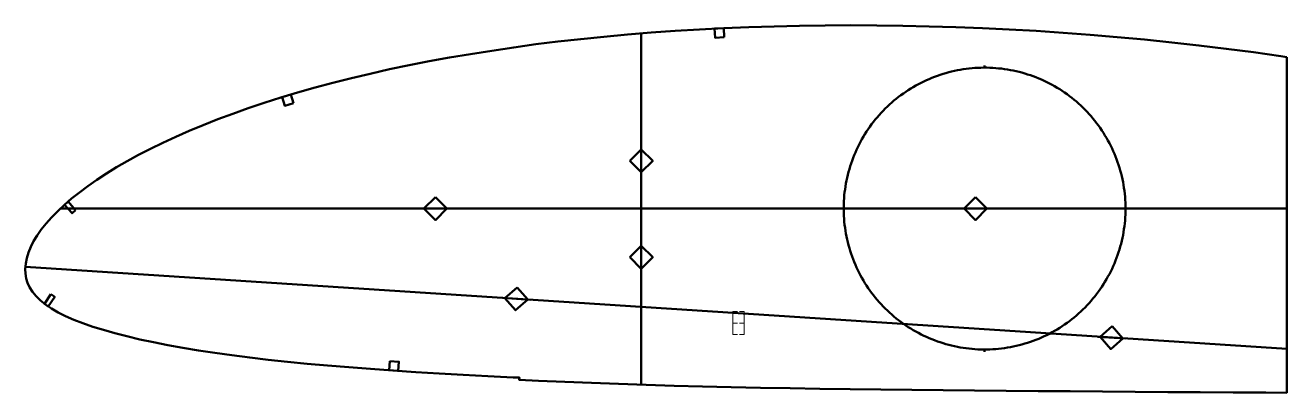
# Model space of a CAD drawing. Header units: metres. Extents: x 9 to 560, y 120 to 280.
import ezdxf

# ---------------------------------------------------------------- set-up
doc = ezdxf.new("R2010")
doc.units = ezdxf.units.M
doc.layers.add('Layer', color=1, linetype='Continuous', lineweight=50)
doc.layers.add('NumLabel', color=1, linetype='Continuous', lineweight=15)

msp = doc.modelspace()

# ---------------------------------------------------------------- linework, layer by layer
at = {"layer": 'Layer', "color": 7}
for p, q in [((278, 123.08), (278, 276.47)), ((278, 214.84), (278, 226.84)), ((24.3, 200), (560, 200)), ((182.09, 200), (194.09, 200)), ((418.02, 200), (430.02, 200)), ((278, 172.72), (278, 184.72)), ((8.98, 174.49), (560, 138.67)), ((217.48, 160.94), (229.45, 160.16)), ((477.48, 144.03), (489.45, 143.25))]:
    msp.add_line(p, q, dxfattribs=at)
at = {"layer": 'Layer'}
for p, q in [((428, 261.55), (428, 262.55)), ((366.45, 200), (365.45, 200)), ((489.55, 200), (490.55, 200)), ((428, 138.45), (428, 137.45))]:
    msp.add_line(p, q, dxfattribs=at)
for points in [[(560, 266.2), (557.39, 266.58), (545.47, 268.25), (533.55, 269.81), (521.64, 271.25), (509.74, 272.57), (497.85, 273.78), (485.97, 274.88), (474.11, 275.88), (462.29, 276.77), (450.51, 277.56), (438.79, 278.22), (427.09, 278.77), (415.44, 279.22), (403.84, 279.57), (392.31, 279.84), (380.88, 280.02), (369.55, 280.08), (358.3, 280.01), (347.12, 279.83), (336.02, 279.56), (325.01, 279.22), (314.14, 278.8), (303.42, 278.27), (292.83, 277.62), (282.34, 276.84), (271.95, 275.96), (261.68, 275.02), (251.56, 274.02), (241.63, 272.94), (231.89, 271.74), (222.29, 270.4), (212.8, 268.96), (203.44, 267.48), (194.27, 265.95), (185.32, 264.35), (176.58, 262.65), (168.02, 260.83), (159.61, 258.92), (151.38, 256.95), (143.33, 254.92), (135.49, 252.85), (127.88, 250.71), (120.49, 248.51), (113.31, 246.22), (106.34, 243.86), (99.57, 241.45), (93.01, 238.98), (86.66, 236.48), (80.55, 233.94), (74.66, 231.36), (69, 228.74), (63.58, 226.1), (58.4, 223.44), (53.48, 220.76), (48.8, 218.04), (44.35, 215.31), (40.16, 212.57), (36.22, 209.83), (32.55, 207.09), (29.14, 204.34), (25.99, 201.6), (23.08, 198.84), (20.41, 196.11), (18, 193.43), (15.88, 190.83), (14.08, 188.28), (12.56, 185.75), (11.32, 183.23), (10.32, 180.75), (9.59, 178.34), (9.12, 176), (8.9, 173.59), (8.96, 171.58), (9.28, 169.52), (9.9, 167.55), (10.84, 165.6), (12.12, 163.66), (13.71, 161.75), (15.59, 159.89), (17.81, 158.09), (20.38, 156.35), (23.3, 154.65), (26.55, 153), (30.14, 151.42), (34.09, 149.89), (38.4, 148.41), (43.05, 146.97), (48.03, 145.57), (53.34, 144.21), (58.96, 142.88), (64.9, 141.61), (71.16, 140.38), (77.72, 139.19), (84.59, 138.05), (91.76, 136.96), (99.22, 135.92), (106.99, 134.94), (115.06, 134), (123.42, 133.1), (132.06, 132.25), (140.99, 131.45), (150.21, 130.68), (159.7, 129.95), (169.45, 129.26), (179.47, 128.6), (189.74, 127.97), (200.25, 127.37), (211.01, 126.81), (222, 126.27), (224.75, 126.15), (224.71, 125.15), (233.18, 124.77), (244.62, 124.29), (256.26, 123.83), (268.12, 123.41), (280.16, 123.01), (292.38, 122.64), (304.79, 122.3), (317.36, 122), (330.11, 121.73), (343.02, 121.49), (356.08, 121.29), (369.31, 121.11), (382.69, 120.96), (396.22, 120.81), (409.87, 120.66), (423.62, 120.51), (437.47, 120.38), (451.4, 120.27), (465.45, 120.18), (479.57, 120.07), (493.76, 119.96), (507.98, 119.85), (522.24, 119.75), (536.54, 119.67), (550.87, 119.59), (560, 119.55), (560, 266.2)], [(314.23, 274.8), (310.23, 274.6), (310.03, 278.6), (314.03, 278.79), (314.23, 274.8)], [(489.55, 200), (489.54, 201.29), (489.5, 202.59), (489.43, 203.88), (489.34, 205.17), (489.21, 206.46), (489.07, 207.74), (488.89, 209.02), (488.69, 210.3), (488.46, 211.57), (488.2, 212.84), (487.92, 214.1), (487.61, 215.36), (487.27, 216.61), (486.91, 217.85), (486.52, 219.08), (486.11, 220.31), (485.67, 221.52), (485.2, 222.73), (484.71, 223.93), (484.2, 225.12), (483.66, 226.29), (483.09, 227.45), (482.5, 228.61), (481.89, 229.74), (481.25, 230.87), (480.59, 231.98), (479.91, 233.08), (479.2, 234.16), (478.47, 235.23), (477.72, 236.29), (476.95, 237.32), (476.15, 238.34), (475.34, 239.35), (474.5, 240.33), (473.64, 241.3), (472.76, 242.25), (471.87, 243.18), (470.95, 244.09), (470.01, 244.99), (469.06, 245.86), (468.09, 246.71), (467.1, 247.54), (466.09, 248.35), (465.06, 249.14), (464.02, 249.91), (462.97, 250.66), (461.89, 251.38), (460.81, 252.08), (459.71, 252.76), (458.59, 253.41), (457.46, 254.05), (456.32, 254.65), (455.16, 255.24), (454, 255.79), (452.82, 256.33), (451.63, 256.84), (450.43, 257.32), (449.22, 257.78), (448, 258.21), (446.78, 258.62), (445.54, 259), (444.3, 259.36), (443.04, 259.69), (441.79, 259.99), (440.52, 260.27), (439.25, 260.52), (437.98, 260.74), (436.7, 260.94), (435.42, 261.11), (434.13, 261.25), (432.85, 261.36), (431.56, 261.45), (430.26, 261.51), (428.97, 261.55), (427.68, 261.55), (426.38, 261.53), (425.09, 261.49), (423.8, 261.41), (422.51, 261.31), (421.22, 261.18), (419.94, 261.02), (418.66, 260.84), (417.38, 260.63), (416.11, 260.39), (414.84, 260.13), (413.58, 259.84), (412.33, 259.53), (411.08, 259.18), (409.84, 258.81), (408.61, 258.42), (407.39, 258), (406.17, 257.55), (404.97, 257.08), (403.77, 256.59), (402.59, 256.06), (401.42, 255.52), (400.26, 254.95), (399.11, 254.35), (397.97, 253.73), (396.85, 253.09), (395.74, 252.42), (394.65, 251.73), (393.57, 251.02), (392.5, 250.29), (391.45, 249.53), (390.42, 248.75), (389.41, 247.95), (388.41, 247.13), (387.42, 246.29), (386.46, 245.42), (385.52, 244.54), (384.59, 243.64), (383.68, 242.72), (382.79, 241.78), (381.93, 240.82), (381.08, 239.84), (380.25, 238.85), (379.45, 237.83), (378.66, 236.81), (377.9, 235.76), (377.16, 234.7), (376.44, 233.62), (375.75, 232.53), (375.07, 231.43), (374.43, 230.31), (373.8, 229.18), (373.2, 228.03), (372.62, 226.87), (372.07, 225.7), (371.54, 224.52), (371.04, 223.33), (370.56, 222.13), (370.11, 220.92), (369.68, 219.7), (369.28, 218.47), (368.91, 217.23), (368.56, 215.98), (368.23, 214.73), (367.94, 213.47), (367.67, 212.21), (367.43, 210.94), (367.21, 209.66), (367.02, 208.38), (366.86, 207.1), (366.72, 205.81), (366.61, 204.52), (366.53, 203.23), (366.48, 201.94), (366.45, 200.65), (366.45, 199.35), (366.48, 198.06), (366.53, 196.77), (366.61, 195.48), (366.72, 194.19), (366.86, 192.9), (367.02, 191.62), (367.21, 190.34), (367.43, 189.06), (367.67, 187.79), (367.94, 186.53), (368.23, 185.27), (368.56, 184.02), (368.91, 182.77), (369.28, 181.53), (369.68, 180.3), (370.11, 179.08), (370.56, 177.87), (371.04, 176.67), (371.54, 175.48), (372.07, 174.3), (372.62, 173.13), (373.2, 171.97), (373.8, 170.82), (374.43, 169.69), (375.07, 168.57), (375.75, 167.47), (376.44, 166.38), (377.16, 165.3), (377.9, 164.24), (378.66, 163.19), (379.45, 162.17), (380.25, 161.15), (381.08, 160.16), (381.93, 159.18), (382.79, 158.22), (383.68, 157.28), (384.59, 156.36), (385.52, 155.46), (386.46, 154.58), (387.42, 153.71), (388.41, 152.87), (389.41, 152.05), (390.42, 151.25), (391.45, 150.47), (392.5, 149.71), (393.57, 148.98), (394.65, 148.27), (395.74, 147.58), (396.85, 146.91), (397.97, 146.27), (399.11, 145.65), (400.26, 145.05), (401.42, 144.48), (402.59, 143.94), (403.77, 143.41), (404.97, 142.92), (406.17, 142.45), (407.39, 142), (408.61, 141.58), (409.84, 141.19), (411.08, 140.82), (412.33, 140.47), (413.58, 140.16), (414.84, 139.87), (416.11, 139.61), (417.38, 139.37), (418.66, 139.16), (419.94, 138.98), (421.22, 138.82), (422.51, 138.69), (423.8, 138.59), (425.09, 138.51), (426.38, 138.47), (427.68, 138.45), (428.97, 138.45), (430.26, 138.49), (431.56, 138.55), (432.85, 138.64), (434.13, 138.75), (435.42, 138.89), (436.7, 139.06), (437.98, 139.26), (439.25, 139.48), (440.52, 139.73), (441.79, 140.01), (443.04, 140.31), (444.3, 140.64), (445.54, 141), (446.78, 141.38), (448, 141.79), (449.22, 142.22), (450.43, 142.68), (451.63, 143.16), (452.82, 143.67), (454, 144.21), (455.16, 144.76), (456.32, 145.35), (457.46, 145.95), (458.59, 146.59), (459.71, 147.24), (460.81, 147.92), (461.89, 148.62), (462.97, 149.34), (464.02, 150.09), (465.06, 150.86), (466.09, 151.65), (467.1, 152.46), (468.09, 153.29), (469.06, 154.14), (470.01, 155.01), (470.95, 155.91), (471.87, 156.82), (472.76, 157.75), (473.64, 158.7), (474.5, 159.67), (475.34, 160.65), (476.15, 161.66), (476.95, 162.68), (477.72, 163.71), (478.47, 164.77), (479.2, 165.84), (479.91, 166.92), (480.59, 168.02), (481.25, 169.13), (481.89, 170.26), (482.5, 171.39), (483.09, 172.55), (483.66, 173.71), (484.2, 174.88), (484.71, 176.07), (485.2, 177.27), (485.67, 178.48), (486.11, 179.69), (486.52, 180.92), (486.91, 182.15), (487.27, 183.39), (487.61, 184.64), (487.92, 185.9), (488.2, 187.16), (488.46, 188.43), (488.69, 189.7), (488.89, 190.98), (489.07, 192.26), (489.21, 193.54), (489.34, 194.83), (489.43, 196.12), (489.5, 197.41), (489.54, 198.71), (489.55, 200)], [(126.14, 246.02), (122.3, 244.88), (121.16, 248.71), (124.99, 249.85), (126.14, 246.02)], [(273, 220.84), (278, 225.84), (283, 220.84), (278, 215.84), (273, 220.84)], [(188.09, 205), (193.09, 200), (188.09, 195), (183.09, 200), (188.09, 205)], [(424.02, 205), (429.02, 200), (424.02, 195), (419.02, 200), (424.02, 205)], [(30.91, 199.25), (29.4, 197.94), (26.11, 201.7), (27.62, 203.02), (30.91, 199.25)], [(273, 178.72), (278, 183.72), (283, 178.72), (278, 173.72), (273, 178.72)], [(223.79, 165.54), (228.46, 160.22), (223.14, 155.56), (218.48, 160.87), (223.79, 165.54)], [(20.14, 162.55), (21.79, 161.43), (18.99, 157.29), (17.33, 158.42), (20.14, 162.55)], [(483.79, 148.63), (488.45, 143.32), (483.14, 138.65), (478.47, 143.97), (483.79, 148.63)], [(168.13, 133.35), (172.12, 133.09), (171.86, 129.1), (167.87, 129.36), (168.13, 133.35)]]:
    msp.add_lwpolyline(points, close=True, dxfattribs=at)
at = {"layer": 'NumLabel', "color": 1}
for points in [[(320, 155), (318, 155), (318, 145), (320, 145)], [(321, 145), (323, 145), (323, 155), (321, 155)], [(318, 150), (320, 150)], [(321, 150), (323, 150)]]:
    msp.add_lwpolyline(points, dxfattribs=at)

doc.saveas('drawing.dxf')
